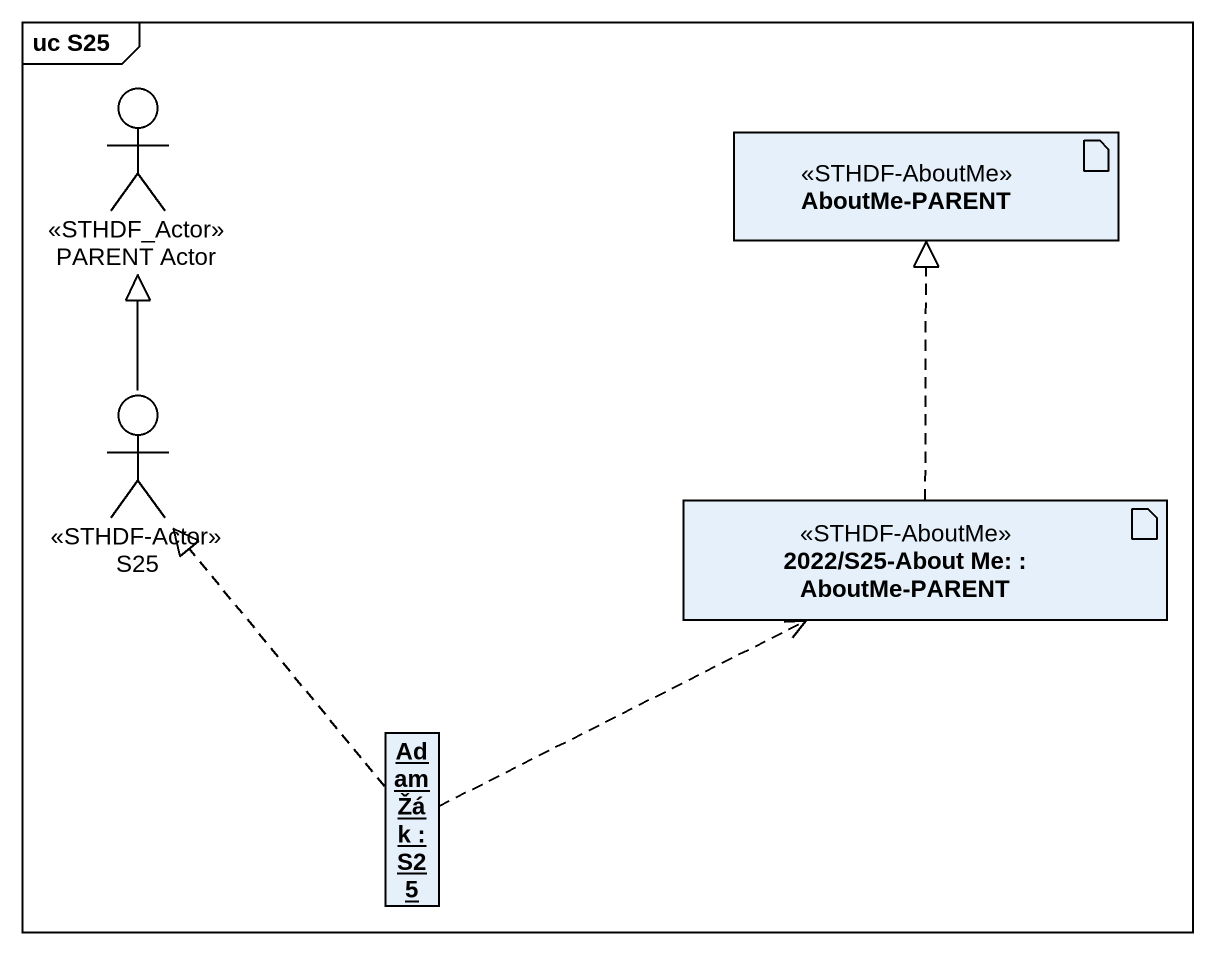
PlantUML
@startuml
mainframe uc S25
allowmixing
hide circle
hide empty members
actor "PARENT Actor" as PARENT_Actor <<STHDF_Actor>>
artifact "AboutMe-PARENT" as AboutMe_PARENT <<STHDF-AboutMe>>
actor S25 <<STHDF-Actor>>
artifact "2022/S25-About Me: : AboutMe-PARENT" as a2022_S25_About_Me <<STHDF-AboutMe>>
object "Adam Žák : S25" as Adam_Žák
S25 -up-|> PARENT_Actor
a2022_S25_About_Me .up.|> AboutMe_PARENT
Adam_Žák .up.|> S25
Adam_Žák .right.> a2022_S25_About_Me
@enduml
